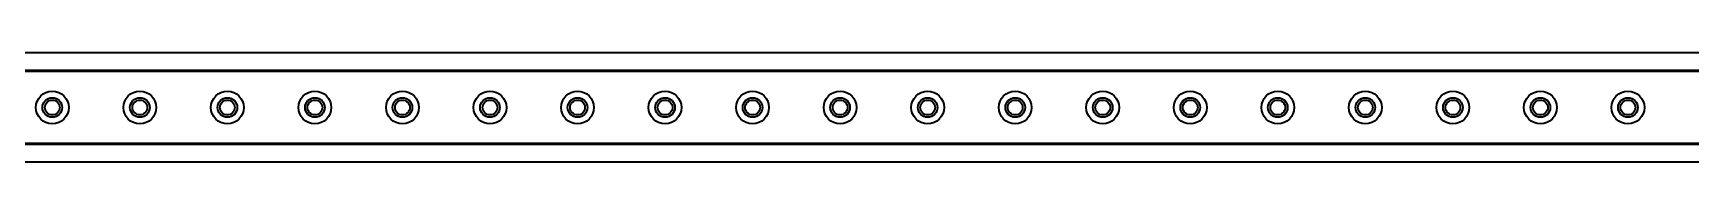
# Model space of a CAD drawing. Header units: inches. Extents: x 16559 to 58559, y 6500 to 36200.
# Drawn here: x 25056 to 25813, y 23799 to 23849 of the extents above; entities that cross this region are included whole.
import ezdxf

# ---------------------------------------------------------------- set-up
doc = ezdxf.new("R2010")
doc.units = ezdxf.units.IN
doc.header["$LTSCALE"] = 300
doc.layers.add('GUIDE', color=4, linetype='Continuous', lineweight=35)

# ---------------------------------------------------------------- blocks, each defined once
blk = doc.blocks.new('A$C8cf30650')
at = {"layer": 'GUIDE'}
for p, q in [((4100, 965), (100, 965)), ((3980, 957), (-20, 957)), ((3980, 956.5), (-20, 956.5)), ((3980, 923.5), (-20, 923.5)), ((4100, 923), (-20, 923)), ((4100, 915), (100, 915))]:
    blk.add_line(p, q, dxfattribs=at)
for centre, radius in [((320, 940), 7.5), ((360, 940), 7.5), ((400, 940), 7.5), ((440, 940), 7.5), ((480, 940), 7.5), ((520, 940), 7.5), ((560, 940), 7.5), ((600, 940), 7.5), ((640, 940), 7.5), ((680, 940), 7.5), ((720, 940), 7.5), ((760, 940), 7.5), ((800, 940), 7.5), ((840, 940), 7.5), ((880, 940), 7.5), ((920, 940), 7.5), ((960, 940), 7.5), ((1000, 940), 7.5), ((1040, 940), 7.5), ((320, 940), 4.5), ((320, 940), 3.4), ((360, 940), 4.5), ((360, 940), 3.4), ((400, 940), 4.5), ((400, 940), 3.4), ((440, 940), 4.5), ((440, 940), 3.4), ((480, 940), 4.5), ((480, 940), 3.4), ((520, 940), 4.5), ((520, 940), 3.4), ((560, 940), 4.5), ((560, 940), 3.4), ((600, 940), 4.5), ((600, 940), 3.4), ((640, 940), 4.5), ((640, 940), 3.4), ((680, 940), 4.5), ((680, 940), 3.4), ((720, 940), 4.5), ((720, 940), 3.4), ((760, 940), 4.5), ((760, 940), 3.4), ((800, 940), 4.5), ((800, 940), 3.4), ((840, 940), 4.5), ((840, 940), 3.4), ((880, 940), 4.5), ((880, 940), 3.4), ((920, 940), 4.5), ((920, 940), 3.4), ((960, 940), 4.5), ((960, 940), 3.4), ((1000, 940), 4.5), ((1000, 940), 3.4), ((1040, 940), 4.5), ((1040, 940), 3.4)]:
    blk.add_circle(centre, radius, dxfattribs=at)

msp = doc.modelspace()

# ---------------------------------------------------------------- block references
at = {"layer": 'GUIDE'}
msp.add_blockref('A$C8cf30650', (24744.563, 22884.213), dxfattribs=at)

doc.saveas('drawing.dxf')
